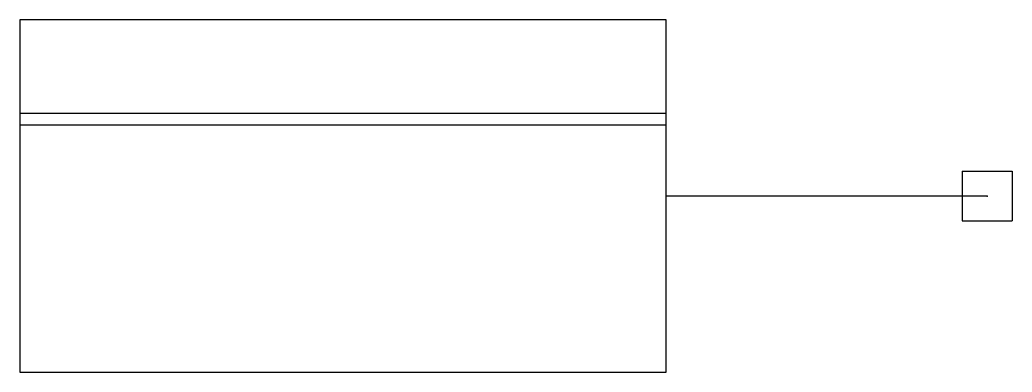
# Model space of a CAD drawing. Header units: metres. Extents: x -58.2 to 1.5, y -10.6 to 10.6.
import ezdxf

# ---------------------------------------------------------------- set-up
doc = ezdxf.new("R2010")
doc.units = ezdxf.units.M
doc.header["$MEASUREMENT"] = 0
doc.layers.add('BM', color=7, linetype='CONTINUOUS')

msp = doc.modelspace()

# ---------------------------------------------------------------- linework, layer by layer
at = {"layer": 'BM', "color": 3}
msp.add_lwpolyline([(-19.309, 10.606), (-58.2, 10.606), (-58.2, -10.606), (-19.309, -10.606)], close=True, dxfattribs=at)
for points in [[(-19.309, 4.973), (-58.2, 4.973)], [(-19.309, 4.27), (-58.2, 4.27)], [(-1.5, 1.5), (1.5, 1.5)], [(-1.5, 1.5), (-1.5, -1.5)], [(1.5, 1.5), (1.5, -1.5)], [(0, 0), (-19.309, 0)], [(-1.5, -1.5), (1.5, -1.5)]]:
    msp.add_lwpolyline(points, dxfattribs=at)
msp.add_point((0, 0), dxfattribs=at)

doc.saveas('drawing.dxf')
